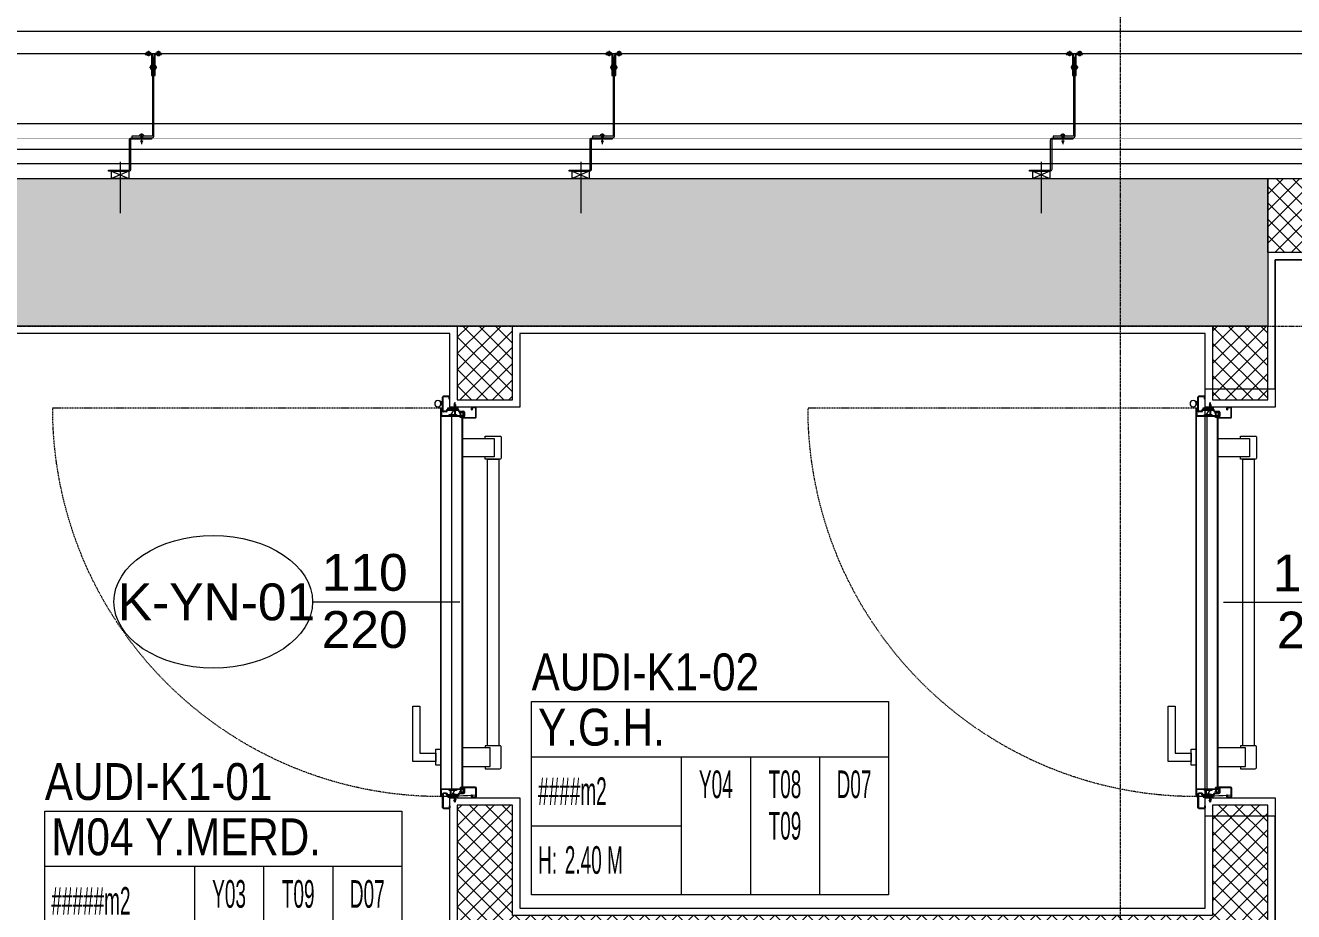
# Model space of a CAD drawing. Extents: x -1439 to 23780, y -1362 to 4476.
# Drawn here: x 7570.3 to 7914.5, y 2626.1 to 2866.6 of the extents above; entities that cross this region are included whole.
import ezdxf
from ezdxf.enums import TextEntityAlignment as Align

# ---------------------------------------------------------------- set-up
doc = ezdxf.new("R2010")
doc.units = 0
doc.header["$MEASUREMENT"] = 0
doc.linetypes.add('Audi$0$DASHDOT2', pattern=[0.5, 0.25, -0.125, 0, -0.125])
doc.linetypes.add('Audi$0$DOT2', pattern=[0.125, 0, -0.125])
doc.layers.get('0').update_dxf_attribs({"color": 9, "lineweight": 9})
for name, color, linetype, lineweight in [('Audi$0$00', 8, 'Continuous', 9), ('Audi$0$01', 8, 'Continuous', 9), ('Audi$0$06C', 8, 'Continuous', 9), ('Audi$0$06D', 8, 'Continuous', 9), ('Audi$0$09W', 8, 'Continuous', 9), ('Audi$0$10', 8, 'Continuous', 9), ('Audi$0$14', 8, 'Continuous', 9), ('Audi$0$20', 8, 'Audi$0$DOT2', 9), ('Audi$0$21', 8, 'Continuous', 9), ('Audi$0$22', 8, 'Continuous', 9), ('Audi$0$24', 8, 'Audi$0$DASHDOT2', 9), ('Audi$0$33', 8, 'Audi$0$BATTING', 9), ('Audi$0$35', 8, 'Continuous', 9)]:
    doc.layers.add(name, color=color, linetype=linetype, lineweight=lineweight)
doc.styles.add('Audi$0$Arial', font='arial.ttf', dxfattribs={"height": 2.5})
doc.styles.add('Audi$0$MuuM_TEXT-STANDART', font='ARIALN.TTF')
doc.linetypes.add('Audi$0$BATTING', pattern='A,0.0001,-0.1,[134,ltypeshp.shx,S=0.1,R=0,X=-0.1,Y=0],-0.2,[134,ltypeshp.shx,S=0.1,R=180,X=0.1,Y=0],-0.1', length=0.4001)

# ---------------------------------------------------------------- blocks, each defined once
blk = doc.blocks.new('Audi$0$0_doorno')
blk.add_lwpolyline([(4.5, 0), (12.5, 0)])
blk.add_ellipse((-0.891, 0), major_axis=(-5.391, 0), ratio=0.666667)
at = {"style": 'Audi$0$Arial'}
blk.add_attdef('YUKSEKLIK', text='', height=2, dxfattribs=at).set_placement((5, 12.3), align=Align.TOP_LEFT)
blk.add_attdef('KAPINO', text='', height=2, dxfattribs=at).set_placement((0, 0), align=Align.MIDDLE)
blk.add_attdef('GENISLIK', text='', height=2, dxfattribs=at).set_placement((5, -3.789), align=Align.BOTTOM_LEFT)
blk = doc.blocks.new('Audi$0$0_roomno2-flat-2')
at = {"layer": 'Audi$0$21'}
blk.add_lwpolyline([(96.88, -52.5), (0, -52.5), (0, 0), (96.88, 0)], close=True, dxfattribs=at)
for points in [[(0, -15), (96.88, -15)], [(40.62, -15), (40.62, -52.5)], [(59.38, -15), (59.38, -52.5)], [(78.12, -15), (78.12, -52.5)], [(0, -33.75), (40.62, -33.75)]]:
    blk.add_lwpolyline(points, dxfattribs=at)
at = {"layer": 'Audi$0$21', "style": 'Audi$0$MuuM_TEXT-STANDART', "width": 0.6}
blk.add_text('H:', height=7.5, dxfattribs=at).set_placement((1.75, -43.04), align=Align.MIDDLE_LEFT)
at = {"layer": 'Audi$0$21', "style": 'Audi$0$Arial'}
blk.add_attdef('ODANO', (0, 5.85), '', height=10, dxfattribs=at)
blk.add_attdef('MEKANADI', text='', height=10, dxfattribs=at).set_placement((1.75, -15), align=Align.BOTTOM_LEFT)
at = {"layer": 'Audi$0$21', "style": 'Audi$0$MuuM_TEXT-STANDART', "width": 0.6}
for tag, p in [('M2', (1.75, -24.38)), ('TEMIZTAVANYUKSEKLIGI', (9, -43.04))]:
    blk.add_attdef(tag, text='', height=7.5, dxfattribs=at).set_placement(p, align=Align.MIDDLE_LEFT)
for tag, p in [('YER01', (50, -22.5)), ('TAVAN01', (68.75, -22.5)), ('DUVAR01', (87.5, -22.5)), ('YER02', (50, -33.75)), ('TAVAN02', (68.75, -33.75)), ('DUVAR02', (87.5, -33.75)), ('YER03', (50, -45)), ('TAVAN03', (68.75, -45)), ('DUVAR03', (87.5, -45))]:
    blk.add_attdef(tag, text='', height=7.5, dxfattribs=at).set_placement(p, align=Align.MIDDLE_CENTER)
blk = doc.blocks.new('Audi$0$p- alum kaplama profil')
at = {"lineweight": 13}
blk.add_lwpolyline([(7.12, 12.59), (7.12, 26.49)], dxfattribs=at)
at = {"lineweight": 18}
blk.add_lwpolyline([(4.09, 6.16), (-1.41, 6.16), (-1.41, 6.46), (4.09, 6.46, 0.414214), (4.29, 6.66), (4.29, 14.66, -0.414214), (4.79, 15.16), (10.29, 15.16), (10.29, 14.86), (4.79, 14.86, 0.414214), (4.59, 14.66), (4.59, 6.66, -0.414214)], format="xyb", close=True, dxfattribs=at)
at = {"lineweight": 5}
blk.add_lwpolyline([(9.44, 15.16), (4.79, 15.16), (4.79, 17.16), (9.44, 17.16)], close=True, dxfattribs=at)
for points in [[(4.79, 15.16), (9.44, 17.16)], [(9.44, 15.16), (4.79, 17.16)]]:
    blk.add_lwpolyline(points, dxfattribs=at)
blk.add_lwpolyline([(-2.06, 5.56), (-2.06, -2.34), (-2.06, -15.69), (-1.66, -15.69), (-1.66, -2.34), (-1.66, 5.56), (-1.66, 5.56), (-1.66, 5.57), (-1.66, 5.57), (-1.66, 5.58), (-1.66, 5.58), (-1.65, 5.59), (-1.65, 5.59), (-1.65, 5.59), (-1.65, 5.6), (-1.65, 5.6), (-1.64, 5.61), (-1.64, 5.61), (-1.64, 5.62), (-1.64, 5.62), (-1.63, 5.62), (-1.63, 5.63), (-1.63, 5.63), (-1.62, 5.63), (-1.62, 5.64), (-1.61, 5.64), (-1.61, 5.64), (-1.61, 5.64), (-1.6, 5.65), (-1.6, 5.65), (-1.59, 5.65), (-1.59, 5.65), (-1.58, 5.65), (-1.58, 5.65), (-1.57, 5.66), (-1.57, 5.66), (-1.56, 5.66), (-1.56, 5.66), (3.94, 5.66), (3.94, 6.06), (-1.56, 6.06), (-1.58, 6.06), (-1.61, 6.05), (-1.63, 6.05), (-1.66, 6.05), (-1.68, 6.04), (-1.7, 6.03), (-1.73, 6.03), (-1.75, 6.02), (-1.77, 6.01), (-1.79, 6), (-1.82, 5.99), (-1.84, 5.97), (-1.86, 5.96), (-1.88, 5.94), (-1.89, 5.93), (-1.91, 5.91), (-1.93, 5.89), (-1.95, 5.87), (-1.96, 5.85), (-1.97, 5.83), (-1.99, 5.81), (-2, 5.79), (-2.01, 5.77), (-2.02, 5.75), (-2.03, 5.72), (-2.04, 5.7), (-2.04, 5.68), (-2.05, 5.65), (-2.05, 5.63), (-2.06, 5.61), (-2.06, 5.58)], close=True)
blk.add_lwpolyline([(-1.66, -2.34), (-2.06, -2.34)])
for points in [[(-2.36, -10.84), (-2.36, -16.39), (-2.36, -16.39, -0.414214), (-2.51, -16.54), (-2.51, -16.54), (-4.06, -16.54), (-4.06, -16.84), (-2.51, -16.84), (-2.51, -16.84, 0.414214), (-2.06, -16.39), (-2.06, -10.84)], [(-1.36, -10.84), (-1.66, -10.84), (-1.66, -16.39, 0.414214), (-1.21, -16.84), (-1.21, -16.84), (0.34, -16.84), (0.34, -16.54), (-1.21, -16.54), (-1.21, -16.54, -0.414214), (-1.36, -16.39), (-1.36, -16.39)]]:
    blk.add_lwpolyline(points, format="xyb", close=True)
for points in [[(1.61, 6.87, -10), (0.98, 6.96, -10)], [(1.56, 7.05, -10), (1.02, 7.13, -10)], [(1.05, 6.91, -10), (1.29, 7.56, -10)], [(1.29, 4.93, -10), (1.29, 7.8, -10)], [(1.53, 6.82, -10), (1.29, 7.56, -10)], [(0.67, 5.66, -10), (1.91, 5.66, -10)], [(0.67, 5.66, -10), (0.67, 5.64, -10), (0.67, 5.62, -10), (0.67, 5.6, -10), (0.68, 5.58, -10), (0.68, 5.56, -10), (0.69, 5.54, -10), (0.69, 5.52, -10), (0.7, 5.5, -10), (0.7, 5.48, -10), (0.71, 5.46, -10), (0.72, 5.45, -10), (0.73, 5.43, -10), (0.74, 5.41, -10), (0.75, 5.4, -10), (0.76, 5.38, -10), (0.77, 5.36, -10), (0.79, 5.35, -10), (0.8, 5.33, -10), (0.81, 5.32, -10), (0.83, 5.31, -10), (0.84, 5.29, -10), (0.86, 5.28, -10), (0.87, 5.27, -10), (0.89, 5.26, -10), (0.91, 5.25, -10), (0.92, 5.24, -10), (0.94, 5.23, -10), (0.96, 5.22, -10), (0.98, 5.21, -10), (1, 5.21, -10), (1.02, 5.2, -10), (1.03, 5.2, -10)], [(0.96, 5.66, -10), (0.97, 5.66, -10), (0.97, 5.66, -10), (0.97, 5.66, -10), (0.98, 5.66, -10), (0.98, 5.66, -10), (0.99, 5.66, -10), (0.99, 5.66, -10), (1, 5.66, -10), (1, 5.67, -10), (1, 5.67, -10), (1.01, 5.67, -10), (1.01, 5.67, -10), (1.01, 5.67, -10), (1.02, 5.68, -10), (1.02, 5.68, -10), (1.02, 5.68, -10), (1.03, 5.69, -10), (1.03, 5.69, -10), (1.03, 5.69, -10), (1.04, 5.7, -10), (1.04, 5.7, -10), (1.04, 5.7, -10), (1.04, 5.71, -10), (1.04, 5.71, -10), (1.05, 5.72, -10), (1.05, 5.72, -10), (1.05, 5.72, -10), (1.05, 5.73, -10), (1.05, 5.73, -10), (1.05, 5.74, -10), (1.05, 5.74, -10), (1.05, 5.75, -10)], [(1.33, 5.85, -10), (0.98, 5.88, -10)], [(1.03, 5.2, -10), (1.04, 5.2, -10), (1.05, 5.19, -10), (1.05, 5.19, -10), (1.06, 5.19, -10), (1.06, 5.19, -10), (1.07, 5.19, -10), (1.07, 5.19, -10), (1.08, 5.19, -10), (1.08, 5.19, -10), (1.09, 5.19, -10), (1.09, 5.18, -10), (1.1, 5.18, -10), (1.1, 5.18, -10), (1.11, 5.18, -10), (1.11, 5.18, -10), (1.12, 5.18, -10), (1.12, 5.18, -10), (1.13, 5.18, -10), (1.13, 5.18, -10), (1.14, 5.18, -10), (1.15, 5.18, -10), (1.15, 5.18, -10), (1.16, 5.17, -10), (1.16, 5.17, -10), (1.17, 5.17, -10), (1.17, 5.17, -10), (1.18, 5.17, -10), (1.18, 5.17, -10), (1.19, 5.17, -10), (1.19, 5.17, -10), (1.2, 5.17, -10), (1.2, 5.17, -10)], [(1.05, 5.83, -10), (1.05, 6.01, -10)], [(1.05, 5.75, -10), (1.05, 5.83, -10)], [(1.2, 5.17, -10), (1.2, 5.2, -10)], [(1.38, 5.2, -10), (1.2, 5.2, -10)], [(1.29, 6.16, -10), (1.29, 6.26, -10)], [(1.38, 5.17, -10), (1.38, 5.2, -10)], [(1.38, 5.17, -10), (1.38, 5.17, -10), (1.39, 5.17, -10), (1.39, 5.17, -10), (1.4, 5.17, -10), (1.41, 5.17, -10), (1.41, 5.17, -10), (1.42, 5.17, -10), (1.42, 5.17, -10), (1.43, 5.17, -10), (1.43, 5.18, -10), (1.44, 5.18, -10), (1.44, 5.18, -10), (1.45, 5.18, -10), (1.45, 5.18, -10), (1.46, 5.18, -10), (1.46, 5.18, -10), (1.47, 5.18, -10), (1.47, 5.18, -10), (1.48, 5.18, -10), (1.48, 5.18, -10), (1.49, 5.18, -10), (1.5, 5.19, -10), (1.5, 5.19, -10), (1.51, 5.19, -10), (1.51, 5.19, -10), (1.52, 5.19, -10), (1.52, 5.19, -10), (1.53, 5.19, -10), (1.53, 5.19, -10), (1.54, 5.19, -10), (1.54, 5.2, -10), (1.55, 5.2, -10)], [(1.53, 5.75, -10), (1.53, 5.92, -10)], [(1.53, 5.75, -10), (1.53, 5.74, -10), (1.53, 5.74, -10), (1.53, 5.73, -10), (1.53, 5.73, -10), (1.53, 5.72, -10), (1.54, 5.72, -10), (1.54, 5.72, -10), (1.54, 5.71, -10), (1.54, 5.71, -10), (1.54, 5.7, -10), (1.54, 5.7, -10), (1.55, 5.7, -10), (1.55, 5.69, -10), (1.55, 5.69, -10), (1.55, 5.69, -10), (1.56, 5.68, -10), (1.56, 5.68, -10), (1.56, 5.68, -10), (1.57, 5.67, -10), (1.57, 5.67, -10), (1.58, 5.67, -10), (1.58, 5.67, -10), (1.58, 5.67, -10), (1.59, 5.66, -10), (1.59, 5.66, -10), (1.6, 5.66, -10), (1.6, 5.66, -10), (1.6, 5.66, -10), (1.61, 5.66, -10), (1.61, 5.66, -10), (1.62, 5.66, -10), (1.62, 5.66, -10)], [(1.55, 5.2, -10), (1.57, 5.2, -10), (1.59, 5.21, -10), (1.6, 5.21, -10), (1.62, 5.22, -10), (1.64, 5.23, -10), (1.66, 5.24, -10), (1.68, 5.25, -10), (1.69, 5.26, -10), (1.71, 5.27, -10), (1.73, 5.28, -10), (1.74, 5.29, -10), (1.76, 5.31, -10), (1.77, 5.32, -10), (1.78, 5.33, -10), (1.8, 5.35, -10), (1.81, 5.36, -10), (1.82, 5.38, -10), (1.83, 5.4, -10), (1.84, 5.41, -10), (1.85, 5.43, -10), (1.86, 5.45, -10), (1.87, 5.46, -10), (1.88, 5.48, -10), (1.89, 5.5, -10), (1.89, 5.52, -10), (1.9, 5.54, -10), (1.9, 5.56, -10), (1.9, 5.58, -10), (1.91, 5.6, -10), (1.91, 5.62, -10), (1.91, 5.64, -10), (1.91, 5.66, -10)], [(-2.86, -13.04, 0), (-0.86, -13.04, 0)], [(-2.36, -12.52, 0), (-2.4, -12.53, 0), (-2.43, -12.56, 0), (-2.47, -12.58, 0), (-2.5, -12.6, 0), (-2.53, -12.63, 0), (-2.56, -12.66, 0), (-2.59, -12.69, 0), (-2.61, -12.73, 0), (-2.63, -12.76, 0), (-2.65, -12.8, 0), (-2.67, -12.84, 0), (-2.68, -12.88, 0), (-2.69, -12.92, 0), (-2.7, -12.96, 0), (-2.71, -13, 0), (-2.71, -13.04, 0), (-2.71, -13.08, 0), (-2.7, -13.13, 0), (-2.69, -13.17, 0), (-2.68, -13.21, 0), (-2.67, -13.25, 0), (-2.65, -13.28, 0), (-2.63, -13.32, 0), (-2.61, -13.36, 0), (-2.59, -13.39, 0), (-2.56, -13.42, 0), (-2.53, -13.45, 0), (-2.5, -13.48, 0), (-2.47, -13.51, 0), (-2.43, -13.53, 0), (-2.4, -13.55, 0), (-2.36, -13.57, 0)], [(-2.36, -13.04, 0), (-2.36, -12.52, 0)], [(-2.36, -13.04, 0), (-2.36, -12.73, 0)], [(-2.36, -12.73, 0), (-2.36, -13.04, 0)], [(-1.36, -12.73, 0), (-2.36, -12.73, 0)], [(-2.36, -13.04, 0), (-2.36, -13.36, 0)], [(-2.36, -13.04, 0), (-2.36, -13.57, 0)], [(-2.36, -13.36, 0), (-2.36, -13.04, 0)], [(-1.36, -13.36, 0), (-2.36, -13.36, 0)], [(-1.36, -13.04, 0), (-1.36, -12.37, 0)], [(-1.36, -13.72, 0), (-1.32, -13.68, 0), (-1.29, -13.65, 0), (-1.26, -13.61, 0), (-1.23, -13.58, 0), (-1.2, -13.54, 0), (-1.18, -13.5, 0), (-1.16, -13.45, 0), (-1.14, -13.41, 0), (-1.12, -13.37, 0), (-1.1, -13.32, 0), (-1.09, -13.28, 0), (-1.08, -13.23, 0), (-1.07, -13.18, 0), (-1.06, -13.14, 0), (-1.06, -13.09, 0), (-1.06, -13.04, 0), (-1.06, -12.99, 0), (-1.06, -12.95, 0), (-1.07, -12.9, 0), (-1.08, -12.85, 0), (-1.09, -12.81, 0), (-1.1, -12.76, 0), (-1.12, -12.72, 0), (-1.14, -12.67, 0), (-1.16, -12.63, 0), (-1.18, -12.59, 0), (-1.2, -12.55, 0), (-1.23, -12.51, 0), (-1.26, -12.47, 0), (-1.29, -12.43, 0), (-1.32, -12.4, 0), (-1.36, -12.37, 0)], [(-1.36, -13.04, 0), (-1.36, -13.72, 0)], [(-3.84, -17.04, 0), (-3.81, -17.07, 0), (-3.78, -17.1, 0), (-3.75, -17.12, 0), (-3.72, -17.15, 0), (-3.69, -17.17, 0), (-3.66, -17.19, 0), (-3.62, -17.21, 0), (-3.59, -17.23, 0), (-3.55, -17.24, 0), (-3.52, -17.26, 0), (-3.48, -17.27, 0), (-3.44, -17.28, 0), (-3.4, -17.28, 0), (-3.36, -17.29, 0), (-3.32, -17.29, 0), (-3.29, -17.29, 0), (-3.25, -17.29, 0), (-3.21, -17.29, 0), (-3.17, -17.28, 0), (-3.13, -17.28, 0), (-3.09, -17.27, 0), (-3.06, -17.26, 0), (-3.02, -17.24, 0), (-2.98, -17.23, 0), (-2.95, -17.21, 0), (-2.91, -17.19, 0), (-2.88, -17.17, 0), (-2.85, -17.15, 0), (-2.82, -17.12, 0), (-2.79, -17.1, 0), (-2.76, -17.07, 0), (-2.73, -17.04, 0)], [(-3.29, -17.04, 0), (-3.84, -17.04, 0)], [(-2.85, -16.54, 0), (-2.86, -16.51, 0), (-2.87, -16.47, 0), (-2.89, -16.44, 0), (-2.91, -16.41, 0), (-2.93, -16.38, 0), (-2.96, -16.35, 0), (-2.98, -16.33, 0), (-3.01, -16.31, 0), (-3.04, -16.29, 0), (-3.07, -16.27, 0), (-3.11, -16.25, 0), (-3.14, -16.24, 0), (-3.18, -16.23, 0), (-3.21, -16.22, 0), (-3.25, -16.22, 0), (-3.29, -16.22, 0), (-3.32, -16.22, 0), (-3.36, -16.22, 0), (-3.39, -16.23, 0), (-3.43, -16.24, 0), (-3.46, -16.25, 0), (-3.5, -16.27, 0), (-3.53, -16.29, 0), (-3.56, -16.31, 0), (-3.59, -16.33, 0), (-3.61, -16.35, 0), (-3.64, -16.38, 0), (-3.66, -16.41, 0), (-3.68, -16.44, 0), (-3.7, -16.47, 0), (-3.71, -16.51, 0), (-3.73, -16.54, 0)], [(-3.29, -16.54, 0), (-3.73, -16.54, 0)], [(-3.29, -16.54, 0), (-3.55, -16.54, 0)], [(-3.55, -16.54, 0), (-3.29, -16.54, 0)], [(-3.55, -17.04, 0), (-3.55, -16.54, 0)], [(-3.29, -17.54, 0), (-3.29, -16.04, 0)], [(-3.29, -16.54, 0), (-2.85, -16.54, 0)], [(-3.29, -16.54, 0), (-3.03, -16.54, 0)], [(-3.03, -16.54, 0), (-3.29, -16.54, 0)], [(-3.29, -17.04, 0), (-2.73, -17.04, 0)], [(-3.03, -17.04, 0), (-3.03, -16.54, 0)], [(-0.56, -17.04, 0), (-1.11, -17.04, 0)], [(0, -17.04, 0), (-0.03, -17.07, 0), (-0.06, -17.1, 0), (-0.09, -17.12, 0), (-0.12, -17.15, 0), (-0.15, -17.17, 0), (-0.18, -17.19, 0), (-0.22, -17.21, 0), (-0.25, -17.23, 0), (-0.29, -17.24, 0), (-0.33, -17.26, 0), (-0.36, -17.27, 0), (-0.4, -17.28, 0), (-0.44, -17.28, 0), (-0.48, -17.29, 0), (-0.52, -17.29, 0), (-0.56, -17.29, 0), (-0.59, -17.29, 0), (-0.63, -17.29, 0), (-0.67, -17.28, 0), (-0.71, -17.28, 0), (-0.75, -17.27, 0), (-0.79, -17.26, 0), (-0.82, -17.24, 0), (-0.86, -17.23, 0), (-0.89, -17.21, 0), (-0.93, -17.19, 0), (-0.96, -17.17, 0), (-0.99, -17.15, 0), (-1.02, -17.12, 0), (-1.05, -17.1, 0), (-1.08, -17.07, 0), (-1.11, -17.04, 0)], [(-1, -16.54, 0), (-0.98, -16.51, 0), (-0.97, -16.47, 0), (-0.95, -16.44, 0), (-0.93, -16.41, 0), (-0.91, -16.38, 0), (-0.88, -16.35, 0), (-0.86, -16.33, 0), (-0.83, -16.31, 0), (-0.8, -16.29, 0), (-0.77, -16.27, 0), (-0.73, -16.25, 0), (-0.7, -16.24, 0), (-0.66, -16.23, 0), (-0.63, -16.22, 0), (-0.59, -16.22, 0), (-0.56, -16.22, 0), (-0.52, -16.22, 0), (-0.48, -16.22, 0), (-0.45, -16.23, 0), (-0.41, -16.24, 0), (-0.38, -16.25, 0), (-0.34, -16.27, 0), (-0.31, -16.29, 0), (-0.28, -16.31, 0), (-0.25, -16.33, 0), (-0.23, -16.35, 0), (-0.2, -16.38, 0), (-0.18, -16.41, 0), (-0.16, -16.44, 0), (-0.14, -16.47, 0), (-0.13, -16.51, 0), (-0.12, -16.54, 0)], [(-0.56, -16.54, 0), (-1, -16.54, 0)], [(-0.56, -16.54, 0), (-0.82, -16.54, 0)], [(-0.82, -16.54, 0), (-0.56, -16.54, 0)], [(-0.82, -17.04, 0), (-0.82, -16.54, 0)], [(-0.56, -17.54, 0), (-0.56, -16.04, 0)], [(-0.56, -16.54, 0), (-0.3, -16.54, 0)], [(-0.56, -16.54, 0), (-0.12, -16.54, 0)], [(-0.3, -16.54, 0), (-0.56, -16.54, 0)], [(-0.56, -17.04, 0), (0, -17.04, 0)], [(-0.3, -17.04, 0), (-0.3, -16.54, 0)]]:
    blk.add_polyline3d(points)
blk = doc.blocks.new('*U342')
at = {"ltscale": 15}
for p, q in [((-24.9, 0.9), (-25.7, 0)), ((-24.9, -0.9), (-25.7, 0)), ((-22.9, 1.5), (-24.9, 0.9)), ((-22.9, 1.5), (-22.9, -1.5)), ((-21.2, -2.7), (-18.1, 2.8)), ((-21, -2.7), (-17.9, 2.7)), ((-19.7, -2.7), (-16.6, 2.8)), ((-19.5, -2.7), (-16.4, 2.7)), ((-18.5, 1.5), (-18.3, 2)), ((-18.2, -2.7), (-15.1, 2.8)), ((-18, -2.7), (-14.9, 2.7)), ((-17, 1.5), (-16.8, 2)), ((-16.7, -2.7), (-13.6, 2.8)), ((-16.5, -2.7), (-13.4, 2.7)), ((-15.5, 1.5), (-15.3, 2)), ((-15.2, -2.7), (-12.1, 2.8)), ((-15, -2.7), (-11.9, 2.7)), ((-14, 1.5), (-13.8, 2)), ((-13.7, -2.7), (-10.6, 2.8)), ((-13.5, -2.7), (-10.4, 2.7)), ((-12.5, 1.5), (-12.3, 2)), ((-12.2, -2.7), (-9.1, 2.8)), ((-12, -2.7), (-8.9, 2.7)), ((-11, 1.5), (-10.8, 2)), ((-10.7, -2.7), (-7.6, 2.8)), ((-10.5, -2.7), (-7.4, 2.7)), ((-9.5, 1.5), (-9.3, 2)), ((-9.2, -2.7), (-6.1, 2.8)), ((-9, -2.7), (-5.9, 2.7)), ((-8, 1.5), (-7.8, 2)), ((-7.7, -2.7), (-4.6, 2.8)), ((-7.5, -2.7), (-4.4, 2.7)), ((-6.5, 1.5), (-6.3, 2)), ((-6.2, -2.7), (-3.1, 2.8)), ((-6, -2.7), (-2.9, 2.7)), ((-5, 1.5), (-4.8, 2)), ((-4.7, -2.7), (-1.6, 2.8)), ((-4.5, -2.7), (-1.4, 2.7)), ((-3.5, 1.5), (-3.3, 2)), ((-2, 1.5), (-1.8, 2)), ((-0.5, 4.2), (-1.5, 1.5)), ((0, 0.5), (-0.6, 0.5)), ((-24.9, -0.9), (-22.9, -1.5)), ((-8.6, -1.5), (-22.9, -1.5)), ((-21.2, -2.7), (-20.9, -1.5)), ((-20.3, -1.5), (-19.1, -1.5)), ((-19.7, -2.7), (-19.4, -1.5)), ((-18.8, -1.5), (-17.6, -1.5)), ((-18.2, -2.7), (-17.9, -1.5)), ((-17.3, -1.5), (-16.1, -1.5)), ((-16.7, -2.7), (-16.4, -1.5)), ((-15.8, -1.5), (-14.6, -1.5)), ((-15.2, -2.7), (-14.9, -1.5)), ((-14.3, -1.5), (-13.1, -1.5)), ((-13.7, -2.7), (-13.4, -1.5)), ((-12.8, -1.5), (-11.6, -1.5)), ((-12.2, -2.7), (-11.9, -1.5)), ((-11.3, -1.5), (-10.1, -1.5)), ((-10.7, -2.7), (-10.4, -1.5)), ((-9.8, -1.5), (-8.6, -1.5)), ((-9.2, -2.7), (-8.9, -1.5)), ((-8.3, -1.5), (-7.1, -1.5)), ((-7.7, -2.7), (-7.4, -1.5)), ((-6.8, -1.5), (-5.6, -1.5)), ((-6.2, -2.7), (-5.9, -1.5)), ((-5.3, -1.5), (-4.1, -1.5)), ((-4.7, -2.7), (-4.4, -1.5)), ((-3.8, -1.5), (-2.1, -1.5)), ((-0.5, -4.2), (-1.5, -1.5)), ((0, -0.5), (-0.6, -0.5))]:
    blk.add_line(p, q, dxfattribs=at)
for p, q in [((-6.9, 1.5), (-22.9, 1.5)), ((-17.4, 1.5), (-18.6, 1.5)), ((-15.9, 1.5), (-17.1, 1.5)), ((-14.4, 1.5), (-15.6, 1.5)), ((-12.9, 1.5), (-14.1, 1.5)), ((-11.4, 1.5), (-12.6, 1.5)), ((-9.9, 1.5), (-11.1, 1.5)), ((-8.4, 1.5), (-9.6, 1.5)), ((-6.9, 1.5), (-8.1, 1.5)), ((-5.4, 1.5), (-6.6, 1.5)), ((-3.9, 1.5), (-5.1, 1.5)), ((-2.4, 1.5), (-3.6, 1.5)), ((-1.5, 1.5), (-2.1, 1.5)), ((0, 0.5), (0, 4.1)), ((-1.5, -1.5), (-2.1, -1.5)), ((0, -0.5), (0, -4.1))]:
    blk.add_line(p, q)
for centre, radius, start, end in [((-26, 3.9), 3.92, 274.361, 322.1025), ((-26, -3.9), 3.92, 37.8975, 85.639), ((-18, 2.8), 0.0971, 330.3204, 150.3204), ((-16.5, 2.8), 0.0971, 330.3204, 150.3204), ((-15, 2.8), 0.0971, 330.3204, 150.3204), ((-13.5, 2.8), 0.0971, 330.3204, 150.3204), ((-12, 2.8), 0.0971, 330.3204, 150.3204), ((-10.5, 2.8), 0.0971, 330.3204, 150.3204), ((-9, 2.8), 0.0971, 330.3204, 150.3204), ((-7.5, 2.8), 0.0971, 330.3204, 150.3204), ((-6, 2.8), 0.0971, 330.3204, 150.3204), ((-4.5, 2.8), 0.0971, 330.3204, 150.3204), ((-3, 2.8), 0.0971, 330.3204, 150.3204), ((-1.5, 2.8), 0.0971, 330.3204, 150.3204), ((-0.6, 0), 0.486, 90, 270), ((-0.3, 4.1), 0.25, 0, 150.0864), ((-21.1, -2.7), 0.0971, 150.3204, 330.3204), ((-19.6, -2.7), 0.0971, 150.3204, 330.3204), ((-18.1, -2.7), 0.0971, 150.3204, 330.3204), ((-16.6, -2.7), 0.0971, 150.3204, 330.3204), ((-15.1, -2.7), 0.0971, 150.3204, 330.3204), ((-13.6, -2.7), 0.0971, 150.3204, 330.3204), ((-12.1, -2.7), 0.0971, 150.3204, 330.3204), ((-10.6, -2.7), 0.0971, 150.3204, 330.3204), ((-9.1, -2.7), 0.0971, 150.3204, 330.3204), ((-7.6, -2.7), 0.0971, 150.3204, 330.3204), ((-6.1, -2.7), 0.0971, 150.3204, 330.3204), ((-4.6, -2.7), 0.0971, 150.3204, 330.3204), ((-0.3, -4.1), 0.25, 209.9136, 0)]:
    blk.add_arc(centre, radius, start, end, dxfattribs=at)
blk = doc.blocks.new('Audi$0$conta')
at = {"ltscale": 10}
for p, q in [((-2649.88, 5344.46), (-2649.78, 5344.3)), ((-2649.87, 5345.53), (-2649.81, 5345.61)), ((-2649.78, 5344.3), (-2649.74, 5344.3)), ((-2649.72, 5345.4), (-2649.28, 5345.4)), ((-2649.25, 5345.41), (-2649.09, 5345.51)), ((-2648.97, 5344.05), (-2648.78, 5343.8)), ((-2648.87, 5344.09), (-2648.7, 5343.86)), ((-2648.83, 5344.87), (-2648.56, 5345.24)), ((-2648.77, 5345.12), (-2648.63, 5345.3)), ((-2648.71, 5343.79), (-2648.71, 5343.79)), ((-2648.56, 5345.31), (-2648.56, 5345.31))]:
    blk.add_line(p, q, dxfattribs=at)
for centre, radius, start, end in [((-2653.03, 5345), 3.19, 350.4674, 8.9372), ((-2649.87, 5344.47), 0.02, 170.4674, 213.7451), ((-2649.83, 5345.5), 0.05, 140.6345, 188.9372), ((-2649.74, 5345.58), 0.0696, 22.2428, 159.258), ((-2650.94, 5345.01), 1.24, 340.3382, 16.7772), ((-2649.74, 5344.58), 0.03, 160.3382, 273.2666), ((-2649.72, 5345.37), 0.03, 90, 196.7772), ((-2649.56, 5341.55), 3.01, 80.4362, 93.2666), ((-2649.28, 5345.45), 0.05, 270, 303.0062), ((-2649.22, 5344.14), 0.231, 353.9571, 81.9004), ((-2649.08, 5345.49), 0.03, 4.7972, 123.0062), ((-2649.06, 5344.54), 0.03, 260.4362, 338.7066), ((-2650.22, 5344.99), 1.27, 338.7066, 23.0418), ((-2648.89, 5344.11), 0.1, 173.9571, 217.2653), ((-2649.01, 5345.57), 0.05, 18.7951, 42.1429), ((-2651.17, 5344.83), 2.33, 7.5897, 18.7951), ((-2658.2, 5345.19), 9.36, 353.6857, 357.8537), ((-2648.79, 5344.15), 0.1, 173.6857, 217.2653), ((-2648.81, 5345.15), 0.05, 187.5897, 322.7347), ((-2648.79, 5344.84), 0.05, 142.7347, 180.2669), ((-2648.74, 5343.83), 0.05, 217.2653, 307.2653), ((-2648.74, 5343.83), 0.05, 307.2653, 37.2653), ((-2648.59, 5345.27), 0.05, 52.7347, 142.7347), ((-2648.59, 5345.27), 0.05, 322.7347, 52.7347)]:
    blk.add_arc(centre, radius, start, end, dxfattribs=at)
for points, knots in [([(-2649.74, 5344.31), (-2649.74, 5344.34), (-2649.7, 5344.52), (-2649.59, 5344.33), (-2649.34, 5344.36), (-2649.23, 5344.37), (-2649.18, 5344.37)], [0, 0, 0, 0, 0.1008757, 0.3841126, 0.5436166, 0.6906785, 0.6906785, 0.6906785, 0.6906785]), ([(-2648.98, 5345.6), (-2649, 5345.63), (-2649.09, 5345.71), (-2649.23, 5345.44), (-2649.32, 5345.74), (-2649.39, 5345.46), (-2649.51, 5345.75), (-2649.59, 5345.5), (-2649.65, 5345.57), (-2649.68, 5345.61)], [0.0086373, 0.0086373, 0.0086373, 0.0086373, 0.1097304, 0.3133405, 0.4430081, 0.5658764, 0.7165186, 0.8527974, 0.9648495, 0.9648495, 0.9648495, 0.9648495])]:
    blk.add_open_spline(points, degree=3, knots=knots, dxfattribs=at)
blk = doc.blocks.new('Audi$0$p-yn_sackasa')
at = {"layer": 'Audi$0$10', "linetype": 'Continuous'}
for p, q in [((0, 6.16), (0, 6.9)), ((0.01, 6.9), (0.01, 6.15)), ((0.14, 6.9), (0.14, 6.16)), ((0.15, 6.9), (0.15, 6.16)), ((2.69, 7.16), (0.26, 7.16)), ((2.69, 7.15), (0.26, 7.15)), ((2.69, 7.02), (0.26, 7.02)), ((0.26, 7.01), (2.69, 7.01)), ((2.8, 3.29), (2.8, 6.9)), ((2.81, 3.29), (2.81, 6.9)), ((2.94, 3.29), (2.94, 6.9)), ((2.95, 3.29), (2.95, 6.9)), ((0.26, 6.05), (0.76, 6.05)), ((0.75, 6.04), (0.26, 6.04)), ((0.26, 5.91), (0.75, 5.91)), ((0.76, 5.9), (0.26, 5.9)), ((0.75, 5.91), (0.75, 6.04)), ((0.76, 5.9), (0.76, 6.05)), ((1.11, 2.52), (1.11, 3.73)), ((1.12, 2.52), (1.12, 3.73)), ((1.25, 3.73), (1.25, 2.52)), ((1.26, 2.52), (1.26, 3.73)), ((1.37, 3.98), (2.49, 3.98)), ((2.49, 3.97), (1.37, 3.97)), ((1.37, 3.84), (2.49, 3.84)), ((2.49, 3.83), (1.37, 3.83)), ((2.6, 3.69), (2.5, 3.36)), ((2.51, 3.35), (2.61, 3.69)), ((2.73, 3.65), (2.63, 3.32)), ((2.74, 3.64), (2.64, 3.31)), ((-2.19, 0), (-2.19, -0.15)), ((0.67, -0.71), (0.67, 2.27)), ((0.69, -0.71), (0.69, 2.27)), ((0.81, -0.71), (0.81, 2.27)), ((0.83, -0.71), (0.83, 2.27)), ((0.92, 2.33), (0.95, 2.32)), ((0.93, 2.34), (0.95, 2.33)), ((1.01, 2.46), (0.99, 2.47)), ((0.99, 2.46), (1.01, 2.45)), ((-2.95, -0.25), (-2.95, -1.75)), ((-2.94, -1.75), (-2.94, -0.25)), ((-2.81, -0.25), (-2.81, -1.75)), ((-2.8, -0.25), (-2.8, -1.75)), ((-2.19, 0), (-2.7, 0)), ((-2.2, -0.01), (-2.7, -0.01)), ((-2.2, -0.14), (-2.7, -0.14)), ((-2.19, -0.15), (-2.7, -0.15)), ((1.01, -1.85), (-2.7, -1.85)), ((1.01, -1.86), (-2.7, -1.86)), ((-2.7, -1.99), (1.01, -1.99)), ((1.01, -2), (-2.7, -2)), ((-2.2, -0.14), (-2.2, -0.01)), ((0.92, -0.77), (0.95, -0.76)), ((0.93, -0.78), (0.95, -0.77)), ((0.99, -0.89), (1.01, -0.88)), ((1.01, -0.89), (0.99, -0.91)), ((1.11, -0.96), (1.11, -1.75)), ((1.12, -0.96), (1.12, -1.75)), ((1.25, -0.96), (1.25, -1.75)), ((1.26, -0.96), (1.26, -1.75))]:
    blk.add_line(p, q, dxfattribs=at)
for points in [[(0.15, 2.14), (0.67, 2.14), (0.67, -0.54), (0.15, -0.54)], [(0.15, 2.14), (0.41, 2.14), (0.41, -0.54), (0.15, -0.54)]]:
    blk.add_lwpolyline(points, close=True, dxfattribs=at)
for centre, radius, start, end in [((0.26, 6.9), 0.261, 90, 180), ((0.26, 6.9), 0.249, 90, 180), ((0.26, 6.9), 0.122, 90, 180), ((0.26, 6.9), 0.11, 90, 180), ((2.69, 6.9), 0.261, 0, 90), ((2.69, 6.9), 0.249, 0, 90), ((2.69, 6.9), 0.122, 0, 90), ((2.69, 6.9), 0.11, 0, 90), ((0.26, 6.16), 0.261, 180, 270), ((0.26, 6.16), 0.249, 181.345, 271.3502), ((0.26, 6.16), 0.122, 180, 270), ((0.26, 6.16), 0.11, 180, 270), ((1.37, 3.73), 0.253, 90, 180), ((1.37, 3.73), 0.24, 90, 180), ((1.37, 3.73), 0.114, 90, 180), ((1.37, 3.73), 0.101, 90, 180), ((2.49, 3.72), 0.261, 342.8602, 90), ((2.49, 3.72), 0.249, 342.8613, 90), ((2.49, 3.72), 0.122, 342.8607, 90), ((2.49, 3.72), 0.11, 342.8621, 90), ((0.89, 2.27), 0.219, 63.2153, 180), ((0.89, 2.27), 0.206, 63.2169, 180), ((0.89, 2.27), 0.0801, 63.215, 180), ((0.89, 2.27), 0.0674, 63.2144, 180), ((1.04, 2.52), 0.206, 243.2197, 0), ((1.04, 2.52), 0.219, 243.2148, 0), ((1.04, 2.52), 0.0801, 243.2203, 0), ((1.04, 2.52), 0.0674, 243.2129, 0), ((2.72, 3.29), 0.232, 162.8601, 0), ((2.72, 3.29), 0.219, 162.8613, 0), ((2.72, 3.29), 0.0927, 162.8605, 0), ((2.72, 3.29), 0.0801, 162.8624, 0), ((-2.7, -0.25), 0.253, 90, 180), ((-2.7, -1.75), 0.253, 180, 270), ((-2.7, -0.25), 0.24, 90, 180), ((-2.7, -1.75), 0.24, 180, 270), ((-2.7, -0.25), 0.114, 90, 180), ((-2.7, -1.75), 0.114, 180, 270), ((-2.7, -0.25), 0.101, 90, 180), ((-2.7, -1.75), 0.101, 180, 270), ((0.89, -0.71), 0.219, 180, 296.785), ((0.89, -0.71), 0.206, 180, 296.7851), ((0.89, -0.71), 0.0801, 180, 296.785), ((0.89, -0.71), 0.0674, 180, 180.5245), ((0.89, -0.71), 0.0674, 180, 296.7871), ((1.04, -0.96), 0.219, 0, 116.7854), ((1.04, -0.96), 0.206, 0, 116.7836), ((1.04, -0.96), 0.0801, 0, 116.7811), ((1.04, -0.96), 0.0674, 0, 116.7871), ((1.01, -1.75), 0.114, 270, 0), ((1.01, -1.75), 0.24, 270, 0), ((1.01, -1.75), 0.101, 270, 0), ((1.01, -1.75), 0.253, 270, 0)]:
    blk.add_arc(centre, radius, start, end, dxfattribs=at)
at = {"layer": 'Audi$0$10', "xscale": 0.0842696629213483, "yscale": 0.0842696629213483, "zscale": 0.0842696629213483}
blk.add_blockref('*U342', (0.95, 1.35), dxfattribs=at)
at = {"layer": 'Audi$0$14', "xscale": -0.7887640449438696, "yscale": 0.7887640449438696, "zscale": 0.7887640449438204, "rotation": 90}
blk.add_blockref('Audi$0$conta', (4217.78, -2086.42), dxfattribs=at)
blk = doc.blocks.new('*U458')
blk.add_arc((114.7, -2.4), 105.4, 174.7953, 179.7834)
at = {"layer": 'Audi$0$06D'}
for points in [[(17.5, 9.56), (16.87, 9.56), (16.87, 13.56, -0.414214), (17.25, 13.93), (22.75, 13.93, -0.414214), (23.12, 13.56), (23.12, 9.56), (22.5, 9.56)], [(106.5, 9.56), (107.12, 9.56), (107.12, 13.56, 0.414214), (106.75, 13.93), (101.25, 13.93, 0.414214), (100.87, 13.56), (100.87, 9.56), (101.5, 9.56)]]:
    blk.add_lwpolyline(points, format="xyb", dxfattribs=at)
for points in [[(17.5, 10.94), (22.5, 10.94), (22.5, 3.44), (17.5, 3.44)], [(100.87, 13.31), (23.12, 13.31), (23.12, 10.18), (100.87, 10.18)], [(106.5, 12.06), (101.5, 12.06), (101.5, 3.44), (106.5, 3.44)]]:
    blk.add_lwpolyline(points, close=True, dxfattribs=at)
for points in [[(17.8, -2.56), (17.8, -3.81), (22.2, -3.81), (22.2, -2.56), (17.8, -2.56)], [(18.87, -3.81), (18.87, -10.06), (33.87, -10.06), (33.87, -8.19), (21.12, -8.19), (21.12, -8.19), (21.12, -3.81), (18.87, -3.81)]]:
    blk.add_lwpolyline(points, dxfattribs=at)
at = {"layer": 'Audi$0$10', "ltscale": 10}
for p, q in [((10, 0.68), (11, 1.33)), ((10, 0.68), (11, 1.33)), ((11, 0.28), (10, 0.28)), ((11, 0.28), (10, 0.28)), ((11, 0.08), (10, 0.08)), ((11, 0.08), (10, 0.08)), ((11, 1.76), (11, 1.33)), ((11.3, 1.76), (11, 1.76)), ((11, 1.76), (11, 1.33)), ((11.3, 1.76), (11, 1.76)), ((11, 1.33), (11, -0.17)), ((11, 1.33), (11, -0.17)), ((11.3, -2.19), (11.3, 3.34)), ((11.3, 1.33), (11.3, 1.76)), ((11.3, 1.33), (11.3, 1.76)), ((11.3, -0.17), (11.3, 1.33)), ((11.3, -0.17), (11.3, 1.33)), ((112.6, 3.44), (11.4, 3.44)), ((11.45, -2.29), (11.45, 3.24)), ((112.5, 3.29), (11.5, 3.29)), ((112.55, -2.29), (112.55, 3.24)), ((112.7, -2.19), (112.7, 3.34)), ((112.7, 1.76), (112.7, 0.26)), ((113, 1.76), (112.7, 1.76)), ((112.7, 0.26), (112.7, -0.17)), ((113, 0.26), (113, 1.76)), ((113, 1.51), (114, 1.51)), ((113, 1.31), (114, 1.31)), ((114, 0.91), (113, 0.26)), ((113, -0.17), (113, 0.26)), ((9.3, -2.46), (9.3, -2.34)), ((9.4, -2.24), (11.25, -2.24)), ((114.6, -2.56), (9.4, -2.56)), ((9.45, -2.41), (9.45, -2.39)), ((9.45, -2.39), (11.35, -2.39)), ((114.54, -2.41), (9.45, -2.41)), ((11, -0.17), (11.3, -0.17)), ((11, -0.17), (11.3, -0.17)), ((114.54, -2.39), (112.65, -2.39)), ((112.7, -0.17), (113, -0.17)), ((114.6, -2.24), (112.75, -2.24)), ((114.55, -2.41), (114.55, -2.39)), ((114.7, -2.46), (114.7, -2.34)), ((115.84, -2), (115.84, -2.43)), ((115.84, -2), (115.84, -2.43)), ((116.05, -2), (116.05, -2.43)), ((116.05, -2), (116.05, -2.43)), ((116.22, -2.16), (116.05, -2.16)), ((116.22, -2.16), (116.05, -2.16)), ((116.22, -2.16), (116.22, -2.29)), ((116.22, -2.16), (116.22, -2.29)), ((116.6, -2.73), (116.73, -2.62)), ((116.6, -2.73), (116.73, -2.62))]:
    blk.add_line(p, q, dxfattribs=at)
blk.add_circle((115.95, -3.26), 0.843, dxfattribs=at)
blk.add_circle((115.95, -3.26), 0.843, dxfattribs=at)
for centre, radius, start, end in [((11.44, 3.3), 0.141, 104.9271, 165.0729), ((112.5, 3.24), 0.05, 0, 90), ((112.6, 3.34), 0.1, 0, 90), ((9.4, -2.34), 0.1, 90, 180), ((9.4, -2.46), 0.1, 180, 270), ((9.45, -2.39), 0.005, 90, 180), ((9.45, -2.41), 0.005, 180, 270), ((11.25, -2.19), 0.05, 270, 0), ((11.35, -2.29), 0.1, 270, 0), ((112.65, -2.29), 0.1, 180, 270), ((112.75, -2.19), 0.05, 180, 270), ((114.54, -2.39), 0.005, 0, 90), ((114.54, -2.41), 0.005, 270, 360), ((114.6, -2.34), 0.1, 0, 90), ((114.6, -2.46), 0.1, 270, 0), ((115.42, -2.26), 0.302, 285.5524, 60.0315), ((115.42, -2.26), 0.302, 285.5524, 60.0315), ((115.42, -2.26), 0.428, 336.352, 37.621), ((115.42, -2.26), 0.428, 336.352, 37.621), ((115.95, -3.26), 1.01, 39.4092, 74.2861), ((115.95, -3.26), 1.01, 39.4092, 74.2861)]:
    blk.add_arc(centre, radius, start, end, dxfattribs=at)
at = {"layer": 'Audi$0$20'}
blk.add_lwpolyline([(114.7, -2.4), (114.7, -107.8)], dxfattribs=at)
blk.add_arc((114.7, -2.4), 105.4, 179.9649, 270, dxfattribs=at)
at = {"layer": 'Audi$0$33', "ltscale": 0.25}
blk.add_lwpolyline([(112.55, 0.48), (11.45, 0.48)], dxfattribs=at)
blk.add_blockref('Audi$0$p-yn_sackasa', (9, 0))
at = {"xscale": -1}
blk.add_blockref('Audi$0$p-yn_sackasa', (115, 0), dxfattribs=at)

msp = doc.modelspace()

# ---------------------------------------------------------------- hatches: boundary and pattern name
at = {"layer": 'Audi$0$09W'}
h = msp.add_hatch(dxfattribs=at)
h.set_pattern_fill('ANSI33', color=256, scale=25, style=0)
h.paths.add_polyline_path([(7167.5, 2515), (7702.5, 2515), (7702.5, 2430), (7907.5, 2430), (7907.5, 2390), (7662.5, 2390), (7662.5, 2475), (7157.5, 2475), (7157.5, 2390), (7107.5, 2390), (7107.5, 2515), (7107.5, 2825), (7907.5, 2825), (7907.5, 2785), (7157.5, 2785), (7157.5, 2515)])
h = msp.add_hatch(dxfattribs=at)
h.set_pattern_fill('ANSI37', color=256, scale=25, style=0)
h.paths.add_polyline_path([(7907.5, 2825), (7980, 2825), (7980, 2805), (7907.5, 2805)])
h = msp.add_hatch(dxfattribs=at)
h.set_pattern_fill('ANSI37', color=256, scale=25, style=0)
h.paths.add_polyline_path([(7687.5, 2785), (7687.5, 2765), (7702.5, 2765), (7702.5, 2785)])
h = msp.add_hatch(dxfattribs=at)
h.set_pattern_fill('ANSI37', color=256, scale=25, style=0)
h.paths.add_polyline_path([(7892.5, 2785), (7892.5, 2765), (7907.5, 2765), (7907.5, 2785)])
h = msp.add_hatch(dxfattribs=at)
h.set_pattern_fill('ANSI37', color=256, scale=25, style=0)
h.paths.add_polyline_path([(7687.5, 2515), (7702.5, 2515), (7702.5, 2610), (7892.5, 2610), (7892.5, 2580), (7907.5, 2580), (7907.5, 2655), (7892.5, 2655), (7892.5, 2625), (7702.5, 2625), (7702.5, 2655), (7687.5, 2655)])

# ---------------------------------------------------------------- linework, layer by layer
at = {"layer": 'Audi$0$00'}
for points in [[(7907.5, 2825), (7980, 2825), (7980, 2805), (7907.5, 2805)], [(7687.5, 2785), (7687.5, 2765), (7702.5, 2765), (7702.5, 2785)], [(7892.5, 2785), (7892.5, 2765), (7907.5, 2765), (7907.5, 2785)], [(7687.5, 2515), (7702.5, 2515), (7702.5, 2610), (7892.5, 2610), (7892.5, 2580), (7907.5, 2580), (7907.5, 2655), (7892.5, 2655), (7892.5, 2625), (7702.5, 2625), (7702.5, 2655), (7687.5, 2655), (7687.5, 2515)]]:
    msp.add_lwpolyline(points, close=True, dxfattribs=at)
at = {"layer": 'Audi$0$01'}
msp.add_lwpolyline([(7167.5, 2515), (7702.5, 2515), (7702.5, 2430), (7907.5, 2430), (7907.5, 2390), (7662.5, 2390), (7662.5, 2475), (7157.5, 2475), (7157.5, 2390), (7107.5, 2390), (7107.5, 2515), (7107.5, 2825), (7907.5, 2825), (7907.5, 2785), (7157.5, 2785), (7157.5, 2515)], close=True, dxfattribs=at)
at = {"layer": 'Audi$0$06C'}
msp.add_line((7067.5, 2865), (10767.5, 2865), dxfattribs=at)
at = {"layer": 'Audi$0$06D'}
for points in [[(7092.5, 1823.47), (7092.5, 2840), (7985.67, 2840)], [(7107.5, 1825), (7099.5, 1825), (7099.5, 2833), (7980, 2833), (7980, 2825)]]:
    msp.add_lwpolyline(points, dxfattribs=at)
at = {"layer": 'Audi$0$10'}
msp.add_line((7073.5, 2859), (7980, 2859), dxfattribs=at)
at = {"layer": 'Audi$0$10', "const_width": 0.1}
msp.add_lwpolyline([(7096.5, 1818.19), (7096.5, 2836), (7980, 2836)], dxfattribs=at)
at = {"layer": 'Audi$0$14'}
msp.add_lwpolyline([(7982, 2819.3), (7982, 2803), (7980, 2803), (7909.5, 2803), (7909.5, 2785), (7909.5, 2763), (7890.5, 2763), (7890.5, 2783), (7704.5, 2783), (7704.5, 2763), (7685.5, 2763), (7685.5, 2783), (7159.5, 2783), (7159.5, 2517), (7685.5, 2517), (7685.5, 2657), (7704.5, 2657), (7704.5, 2627), (7890.5, 2627), (7890.5, 2657), (7909.5, 2657), (7909.5, 2580)], dxfattribs=at)
at = {"layer": 'Audi$0$24'}
for points in [[(7867.5, 195), (7867.5, 4035)], [(6827.5, 2785), (11027.5, 2785)]]:
    msp.add_lwpolyline(points, dxfattribs=at)
at = {"layer": 'Audi$0$33', "ltscale": 0.4}
msp.add_lwpolyline([(7980, 2829), (7103.29, 2829), (7103.46, 1825)], dxfattribs=at)
at = {"layer": 'Audi$0$35'}
msp.add_lwpolyline([(10004.84, 1897.89, 0.099521), (7703.07, 1167.17), (7703.07, 1167.17), (7647.15, 1268.13, 0.006902), (7497.58, 1182.57), (7497.58, 1835), (7909.5, 1835), (7909.5, 2075), (7894.5, 2075), (7894.5, 2325), (7909.5, 2325), (7909.5, 2483.5), (7895.44, 2489.8), (7892.5, 2489.8), (7892.5, 2570.2), (7895.5, 2570.2), (7909.5, 2576.5), (7909.5, 2652), (7890.5, 2652), (7890.5, 2768), (7909.5, 2768), (7909.5, 2803), (8525.5, 2803)], format="xyb", dxfattribs=at)

# ---------------------------------------------------------------- block references
ref = msp.add_blockref('Audi$0$0_roomno2-flat-2', (7707.69, 2683.14))
ref.add_attrib('ODANO', 'AUDI-K1-02', dxfattribs={"layer": 'Audi$0$21', "height": 10, "style": 'Audi$0$MuuM_TEXT-STANDART'}).set_placement((7707.69, 2683.14), align=Align.BOTTOM_LEFT)
ref.add_attrib('MEKANADI', 'Y.G.H.', dxfattribs={"layer": 'Audi$0$21', "height": 10, "style": 'Audi$0$MuuM_TEXT-STANDART'}).set_placement((7709.44, 2668.14), align=Align.BOTTOM_LEFT)
ref.add_attrib('M2', '####m2', dxfattribs={"layer": 'Audi$0$21', "height": 7.5, "style": 'Audi$0$MuuM_TEXT-STANDART', "width": 0.6}).set_placement((7709.44, 2658.77), align=Align.MIDDLE_LEFT)
ref.add_attrib('TEMIZTAVANYUKSEKLIGI', '2.40 M', dxfattribs={"layer": 'Audi$0$21', "height": 7.5, "style": 'Audi$0$MuuM_TEXT-STANDART', "width": 0.6}).set_placement((7716.69, 2640.1), align=Align.MIDDLE_LEFT)
ref.add_attrib('YER01', 'Y04', dxfattribs={"layer": 'Audi$0$21', "height": 7.5, "style": 'Audi$0$MuuM_TEXT-STANDART', "width": 0.6}).set_placement((7757.69, 2660.64), align=Align.MIDDLE_CENTER)
ref.add_attrib('TAVAN01', 'T08', dxfattribs={"layer": 'Audi$0$21', "height": 7.5, "style": 'Audi$0$MuuM_TEXT-STANDART', "width": 0.6}).set_placement((7776.44, 2660.64), align=Align.MIDDLE_CENTER)
ref.add_attrib('DUVAR01', 'D07', dxfattribs={"layer": 'Audi$0$21', "height": 7.5, "style": 'Audi$0$MuuM_TEXT-STANDART', "width": 0.6}).set_placement((7795.19, 2660.64), align=Align.MIDDLE_CENTER)
ref.add_attrib('TAVAN02', 'T09', dxfattribs={"layer": 'Audi$0$21', "height": 7.5, "style": 'Audi$0$MuuM_TEXT-STANDART', "width": 0.6}).set_placement((7776.44, 2649.39), align=Align.MIDDLE_CENTER)
ref = msp.add_blockref('Audi$0$0_roomno2-flat-2', (7575.58, 2653.39))
ref.add_attrib('ODANO', 'AUDI-K1-01', dxfattribs={"layer": 'Audi$0$21', "height": 10, "style": 'Audi$0$MuuM_TEXT-STANDART'}).set_placement((7575.58, 2653.39), align=Align.BOTTOM_LEFT)
ref.add_attrib('MEKANADI', 'M04 Y.MERD.', dxfattribs={"layer": 'Audi$0$21', "height": 10, "style": 'Audi$0$MuuM_TEXT-STANDART'}).set_placement((7577.33, 2638.39), align=Align.BOTTOM_LEFT)
ref.add_attrib('M2', '#####m2', dxfattribs={"layer": 'Audi$0$21', "height": 7.5, "style": 'Audi$0$MuuM_TEXT-STANDART', "width": 0.6}).set_placement((7577.33, 2629.01), align=Align.MIDDLE_LEFT)
ref.add_attrib('TEMIZTAVANYUKSEKLIGI', '-', dxfattribs={"layer": 'Audi$0$21', "height": 7.5, "style": 'Audi$0$MuuM_TEXT-STANDART', "width": 0.6}).set_placement((7584.58, 2610.35), align=Align.MIDDLE_LEFT)
ref.add_attrib('YER01', 'Y03', dxfattribs={"layer": 'Audi$0$21', "height": 7.5, "style": 'Audi$0$MuuM_TEXT-STANDART', "width": 0.6}).set_placement((7625.58, 2630.89), align=Align.MIDDLE_CENTER)
ref.add_attrib('TAVAN01', 'T09', dxfattribs={"layer": 'Audi$0$21', "height": 7.5, "style": 'Audi$0$MuuM_TEXT-STANDART', "width": 0.6}).set_placement((7644.33, 2630.89), align=Align.MIDDLE_CENTER)
ref.add_attrib('DUVAR01', 'D07', dxfattribs={"layer": 'Audi$0$21', "height": 7.5, "style": 'Audi$0$MuuM_TEXT-STANDART', "width": 0.6}).set_placement((7663.08, 2630.89), align=Align.MIDDLE_CENTER)
ref.add_attrib('YER02', 'Y04', dxfattribs={"layer": 'Audi$0$21', "height": 7.5, "style": 'Audi$0$MuuM_TEXT-STANDART', "width": 0.6}).set_placement((7625.58, 2619.64), align=Align.MIDDLE_CENTER)
at = {"layer": 'Audi$0$10', "rotation": 180}
for p in [(7603.14, 2842.16), (7728.14, 2842.16), (7853.14, 2842.16)]:
    msp.add_blockref('Audi$0$p- alum kaplama profil', p, dxfattribs=at)
at = {"layer": 'Audi$0$10', "xscale": -1, "rotation": 270}
for p in [(7685.5, 2648), (7890.5, 2648)]:
    msp.add_blockref('*U458', p, dxfattribs=at)
at = {"layer": 'Audi$0$22'}
ref = msp.add_blockref('Audi$0$0_doorno', (7625.73, 2710.15), dxfattribs=dict(at, xscale=5, yscale=5, zscale=5))
ref.add_attrib('KAPINO', 'K-YN-01', dxfattribs={"layer": '0', "height": 10, "style": 'Audi$0$Arial'}).set_placement((7622.15, 2710.15), align=Align.MIDDLE)
ref.add_attrib('GENISLIK', '110', dxfattribs={"layer": '0', "height": 10, "style": 'Audi$0$Arial'}).set_placement((7650.73, 2710.15), align=Align.BOTTOM_LEFT)
ref.add_attrib('YUKSEKLIK', '220', dxfattribs={"layer": '0', "height": 10, "style": 'Audi$0$Arial'}).set_placement((7650.73, 2707.65), align=Align.TOP_LEFT)
ref = msp.add_blockref('Audi$0$0_doorno', (7958, 2710), dxfattribs=dict(at, xscale=-5, yscale=5, zscale=5))
ref.add_attrib('KAPINO', 'K-YN-01', dxfattribs={"layer": '0', "height": 10, "style": 'Audi$0$Arial'}).set_placement((7964.06, 2710), align=Align.MIDDLE)
ref.add_attrib('GENISLIK', '110', dxfattribs={"layer": '0', "height": 10, "style": 'Audi$0$Arial'}).set_placement((7908.84, 2710), align=Align.BOTTOM_LEFT)
ref.add_attrib('YUKSEKLIK', '220', dxfattribs={"layer": '0', "height": 10, "style": 'Audi$0$Arial'}).set_placement((7909.95, 2707.5), align=Align.TOP_LEFT)

doc.saveas('drawing.dxf')
